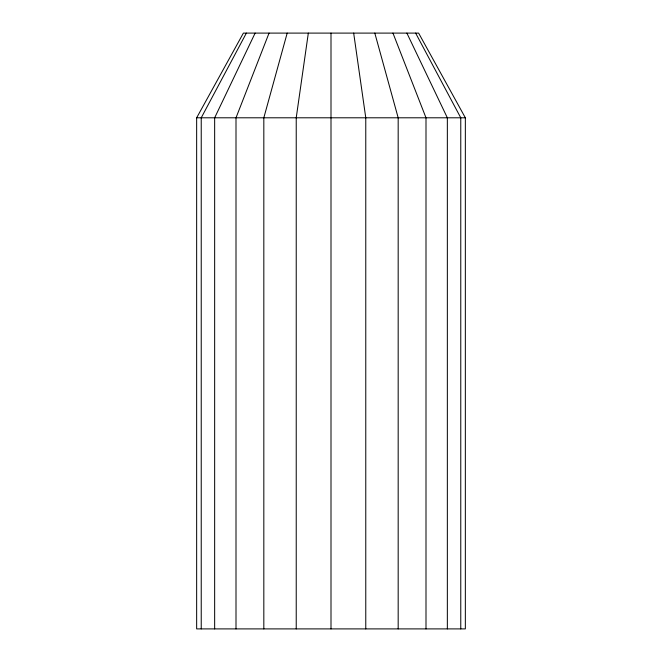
<?xml version="1.0" encoding="UTF-8"?>
<svg xmlns="http://www.w3.org/2000/svg" width="662" height="662" viewBox="0 0 662 662"><rect width="100%" height="100%" fill="white"/><g stroke="black" fill="none" stroke-linecap="round" stroke-linejoin="round"><path stroke-width="0.99" d="M308.327 33.1L296.228 117.795L296.228 628.9M287.192 33.1L263.824 117.795L263.824 628.9M269.045 33.1L236.003 117.795L236.003 628.9M255.118 33.1L214.653 117.795L214.653 628.9M246.372 33.1L201.231 117.795L201.231 628.9M196.655 117.795L243.384 33.1L418.616 33.1L465.345 117.795L465.345 628.9L196.655 628.9L196.655 117.795L465.345 117.795M415.628 33.1L460.769 117.795L460.769 628.9M406.882 33.1L447.347 117.795L447.347 628.9M392.955 33.1L425.997 117.795L425.997 628.9M374.808 33.1L398.176 117.795L398.176 628.9M353.673 33.1L365.772 117.795L365.772 628.9M331 33.1L331 628.9"/></g></svg>
